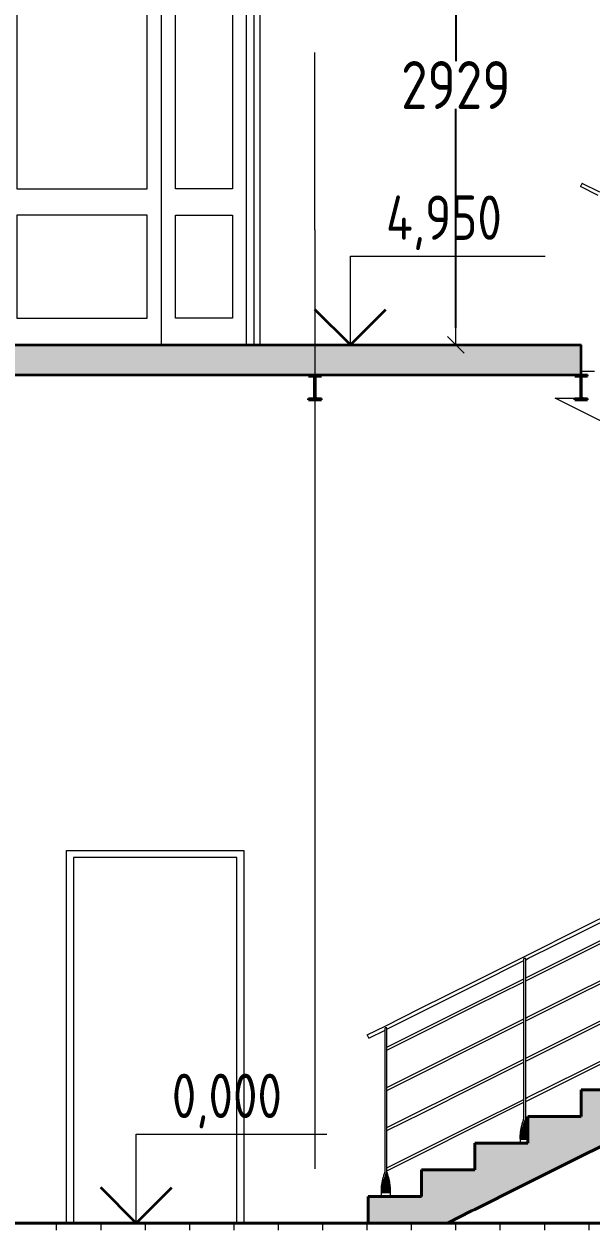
# Model space of a CAD drawing. Header units: millimetres. Extents: x 38742 to 132043, y -3942 to 12834.
# Drawn here: x 63816 to 67011, y 0 to 6758 of the extents above; entities that cross this region are included whole.
import ezdxf
from ezdxf.enums import TextEntityAlignment as Align

# ---------------------------------------------------------------- set-up
doc = ezdxf.new("R2010")
doc.units = ezdxf.units.MM
doc.header["$MEASUREMENT"] = 0
doc.linetypes.add('Штрихштриховая', pattern=[10936.110735, 5291.666508, -2116.666555, 1411.111116, -2116.666555])
for name, color, linetype in [('- Спрятан', 7, 'Continuous'), ('Двери ArchiCAD', 7, 'Continuous'), ('лестницы', 7, 'Continuous'), ('оси', 7, 'Continuous'), ('перекрытие', 7, 'Continuous'), ('размеры внутр', 7, 'Continuous'), ('стены наруж', 7, 'Continuous'), ('чертеж', 7, 'Continuous')]:
    doc.layers.add(name, color=color, linetype=linetype)
for name, color, linetype, lineweight in [('- Спрятан_Ном._пера__96', 7, 'Continuous', 13), ('- Спрятан_Ном._пера__98', 7, 'Continuous', 35), ('Двери ArchiCAD_Ном._пера__96', 7, 'Continuous', 13), ('Двери ArchiCAD_Ном._пера__97', 7, 'Continuous', 20), ('лестницы_Ном._пера__94', 252, 'Continuous', 13), ('лестницы_Ном._пера__96', 7, 'Continuous', 13), ('лестницы_Ном._пера__99', 7, 'Continuous', 40), ('оси_Ном._пера__96', 7, 'Continuous', 13), ('оси_Ном._пера__97', 7, 'Continuous', 20), ('перекрытие_Ном._пера__94', 252, 'Continuous', 13), ('перекрытие_Ном._пера__98', 7, 'Continuous', 35), ('перекрытие_Ном._пера__99', 7, 'Continuous', 40), ('стены наруж_Ном._пера__96', 7, 'Continuous', 13), ('чертеж_Ном._пера__96', 7, 'Continuous', 13), ('чертеж_Ном._пера__98', 7, 'Continuous', 35)]:
    doc.layers.add(name, color=color, linetype=linetype, lineweight=lineweight)
doc.styles.add('СГЕНЕРИР_СТИЛЬ_1', font='gost_2_304-81_type.ttf')
doc.dimstyles.new('СГЕНЕРИР_СТИЛЬ__1', dxfattribs={"dimtxt": 270.000005, "dimasz": 95, "dimexe": 0.18, "dimexo": 0, "dimgap": 0.09, "dimtad": 1, "dimtih": 1, "dimtoh": 1, "dimdec": 0, "dimzin": 0, "dimdsep": 46, "dimtxsty": 'СГЕНЕРИР_СТИЛЬ_1', "dimblk": 'ARROWHEAD_6', "dimblk1": 'ARROWHEAD_6', "dimblk2": 'ARROWHEAD_6', "dimcen": 0.09, "dimclrd": 7, "dimclre": 7, "dimclrt": 98, "dimadec": 0, "dimazin": 0, "dimtfac": 1, "dimtdec": 4, "dimtmove": 0, "dimatfit": 3, "dimfxl": 1, "dimtolj": 1, "dimtzin": 0, "dimarcsym": 0})

# ---------------------------------------------------------------- blocks, each defined once
blk = doc.blocks.new('Элемент разреза_6_1')
at = {"layer": 'лестницы_Ном._пера__94', "linetype": 'Continuous', "lineweight": 13}
blk.add_hatch(color=251, dxfattribs=at).paths.add_polyline_path([(65755.7, 5), (65755.7, 0), (66022.2, 0), (66152.9, 0), (66186.4, 0), (66202.9, 0), (66338.6, 67.9), (66355.7, 76.4), (66622.2, 209.6), (66655.7, 226.4), (66922.2, 359.6), (66955.7, 376.4), (67222.2, 509.6), (67255.7, 526.4), (67522.2, 659.6), (67555.7, 676.4), (67822.2, 809.6), (67855.7, 826.4), (68122.2, 959.6), (68155.7, 976.4), (68422.2, 1109.6), (68455.7, 1126.4), (68722.2, 1259.6), (68755.7, 1276.4), (69022.2, 1409.6), (69055.7, 1426.4), (69322.2, 1559.6), (69355.7, 1576.4), (69622.2, 1709.6), (69655.7, 1726.4), (69922.2, 1859.6), (69955.7, 1876.4), (70222.2, 2009.6), (70255.7, 2026.4), (70522.2, 2159.6), (70555.7, 2176.4), (70864.1, 2330.6), (70902.9, 2350), (70555.7, 2350), (70555.7, 2400), (70255.7, 2400), (70255.7, 2250), (69955.7, 2250), (69955.7, 2100), (69655.7, 2100), (69655.7, 1950), (69355.7, 1950), (69355.7, 1800), (69055.7, 1800), (69055.7, 1650), (68755.7, 1650), (68755.7, 1500), (68455.7, 1500), (68455.7, 1350), (68155.7, 1350), (68155.7, 1200), (67855.7, 1200), (67855.7, 1050), (67555.7, 1050), (67555.7, 900), (67255.7, 900), (67255.7, 750), (66955.7, 750), (66955.7, 600), (66655.7, 600), (66655.7, 450), (66355.7, 450), (66355.7, 300), (66055.7, 300), (66055.7, 150), (65755.7, 150)])
at = {"layer": 'лестницы_Ном._пера__96', "linetype": 'Continuous'}
for p, q in [((66952.7, 5844.2), (66951.7, 5842.1)), ((67050.7, 5792.6), (66951.7, 5842.1)), ((66954.2, 5847), (66952.7, 5844.2)), ((66955.7, 5850), (66954.2, 5847)), ((66957.1, 5853), (66955.7, 5850)), ((66958.6, 5855.8), (66957.1, 5853)), ((66959.6, 5857.9), (66958.6, 5855.8)), ((66960.2, 5859), (66959.6, 5857.9)), ((66960.5, 5859.7), (66960.2, 5859)), ((66960.7, 5860.1), (66960.5, 5859.7)), ((67060.7, 5810.1), (66960.7, 5860.1)), ((67030.7, 4800), (66955.7, 4800)), ((66955.7, 4576.4), (66808.5, 4650)), ((66808.5, 4650), (66951.7, 4650)), ((67255.7, 4426.3), (66955.7, 4576.4)), ((66950.6, 1660.1), (67250.6, 1810.1)), ((66959.6, 1642.1), (67259.6, 1792.1)), ((66650.6, 1510.1), (66950.6, 1660.1)), ((66659.6, 1492.1), (66959.6, 1642.1)), ((66952.3, 1536.7), (67252.3, 1686.7)), ((66959, 1523.3), (67259, 1673.3)), ((66350.6, 1360.1), (66633.1, 1501.3)), ((66633.1, 1501.3), (66650.6, 1510.1)), ((66643.2, 1491.2), (66633.2, 1491.2)), ((66633.2, 590), (66633.2, 1491.2)), ((66643.2, 1483.9), (66659.6, 1492.1)), ((66643.2, 590), (66643.2, 1491.2)), ((66652.3, 1386.7), (66952.3, 1536.7)), ((66659, 1373.3), (66959, 1523.3)), ((66359.6, 1342.1), (66633.2, 1478.9)), ((66952.3, 1310), (67252.3, 1460)), ((66959, 1296.6), (67259, 1446.6)), ((66050.6, 1210.1), (66350.6, 1360.1)), ((66352.3, 1236.7), (66633.2, 1377.1)), ((66359, 1223.3), (66633.2, 1360.4)), ((66643.2, 1382.1), (66652.3, 1386.7)), ((66643.2, 1365.4), (66659, 1373.3)), ((66059.6, 1192.1), (66359.6, 1342.1)), ((66652.3, 1160), (66952.3, 1310)), ((66659, 1146.6), (66959, 1296.6)), ((66052.3, 1086.7), (66352.3, 1236.7)), ((66059, 1073.3), (66359, 1223.3)), ((66952.3, 1083.4), (67252.3, 1233.4)), ((66959, 1070), (67259, 1220)), ((65850.6, 1110.1), (66050.6, 1210.1)), ((65860.7, 1092.6), (66059.6, 1192.1)), ((66352.3, 1010), (66633.2, 1150.5)), ((66643.2, 1155.5), (66652.3, 1160)), ((65750.6, 1060.1), (65850.6, 1110.1)), ((65759.6, 1042.1), (65850.7, 1087.6)), ((65860.7, 1100), (65850.7, 1100)), ((65850.7, 290), (65850.7, 1100)), ((65860.7, 290), (65860.7, 1100)), ((65860.7, 990.9), (66052.3, 1086.7)), ((66359, 996.6), (66633.2, 1133.7)), ((66643.2, 1138.7), (66659, 1146.6)), ((66652.3, 933.4), (66952.3, 1083.4)), ((65750.8, 1059.7), (65750.6, 1060.1)), ((65751.2, 1059), (65750.8, 1059.7)), ((65751.7, 1057.9), (65751.2, 1059)), ((65752.7, 1055.8), (65751.7, 1057.9)), ((65754.2, 1053), (65752.7, 1055.8)), ((65755.7, 1050), (65754.2, 1053)), ((65757.1, 1047), (65755.7, 1050)), ((65758.6, 1044.2), (65757.1, 1047)), ((65759.6, 1042.1), (65758.6, 1044.2)), ((65860.7, 974.1), (66059, 1073.3)), ((66659, 920), (66959, 1070)), ((66052.3, 860), (66352.3, 1010)), ((66059, 846.6), (66359, 996.6)), ((66952.3, 856.7), (67252.3, 1006.7)), ((66959, 843.3), (67259, 993.3)), ((66352.3, 783.4), (66633.2, 923.8)), ((66359, 770), (66633.2, 907)), ((66643.2, 928.8), (66652.3, 933.4)), ((66643.2, 912), (66659, 920)), ((65860.7, 764.2), (66052.3, 860)), ((65860.7, 747.4), (66059, 846.6)), ((66652.3, 706.7), (66952.3, 856.7)), ((66659, 693.3), (66959, 843.3)), ((66052.3, 633.4), (66352.3, 783.4)), ((66059, 620), (66359, 770)), ((66352.3, 556.7), (66633.2, 697.1)), ((66359, 543.3), (66633.2, 680.4)), ((66643.2, 702.1), (66652.3, 706.7)), ((66643.2, 685.4), (66659, 693.3)), ((65860.7, 537.6), (66052.3, 633.4)), ((65860.7, 520.8), (66059, 620)), ((66052.3, 406.7), (66352.3, 556.7)), ((66059, 393.3), (66359, 543.3)), ((66619, 540), (66620.1, 545)), ((66620.1, 545), (66621.3, 550)), ((66621.3, 550), (66622.6, 555)), ((66622.6, 555), (66624, 560)), ((66624, 560), (66625.4, 565)), ((66625.4, 565), (66626.9, 570)), ((66626.9, 570), (66628.4, 575)), ((66626.9, 540), (66628.4, 545)), ((66628.4, 575), (66629.9, 580)), ((66628.4, 545), (66630, 550)), ((66655.7, 545), (66628.4, 545)), ((66629.9, 580), (66631.5, 585)), ((66630, 550), (66631.6, 555)), ((66655, 550), (66630, 550)), ((66631.5, 585), (66633.2, 590)), ((66631.6, 555), (66633.2, 560)), ((66653.7, 555), (66631.6, 555)), ((66633.2, 560), (66634.9, 565)), ((66652.3, 560), (66633.2, 560)), ((66634.9, 565), (66636.5, 570)), ((66650.9, 565), (66634.9, 565)), ((66636.5, 570), (66638.2, 575)), ((66649.5, 570), (66636.5, 570)), ((66638.2, 575), (66639.9, 580)), ((66647.9, 575), (66638.2, 575)), ((66639.9, 580), (66641.5, 585)), ((66646.4, 580), (66639.9, 580)), ((66641.5, 585), (66643.2, 590)), ((66644.8, 585), (66641.5, 585)), ((66646.4, 580), (66644.8, 585)), ((66647.9, 575), (66646.4, 580)), ((66649.5, 570), (66647.9, 575)), ((66650.9, 565), (66649.5, 570)), ((66652.3, 560), (66650.9, 565)), ((66653.7, 555), (66652.3, 560)), ((66655, 550), (66653.7, 555)), ((66655.7, 547.2), (66655, 550)), ((66612.7, 490), (66612.9, 495)), ((66612.7, 485), (66612.7, 490)), ((66612.7, 480), (66612.7, 485)), ((66612.9, 475), (66612.7, 480)), ((66612.9, 495), (66613.2, 500)), ((66613.2, 500), (66613.5, 505)), ((66613.2, 470), (66613.5, 475)), ((66613.5, 505), (66614, 510)), ((66613.5, 475), (66614, 480)), ((66655.7, 475), (66613.5, 475)), ((66614, 510), (66614.6, 515)), ((66614, 480), (66614.6, 485)), ((66655.7, 480), (66614, 480)), ((66614.6, 515), (66615.3, 520)), ((66614.6, 485), (66615.3, 490)), ((66655.7, 485), (66614.6, 485)), ((66615.3, 520), (66616.1, 525)), ((66615.3, 490), (66616.1, 495)), ((66655.7, 490), (66615.3, 490)), ((66616.1, 525), (66616.9, 530)), ((66616.1, 495), (66617, 500)), ((66655.7, 495), (66616.1, 495)), ((66616.9, 530), (66617.9, 535)), ((66617, 500), (66618, 505)), ((66655.7, 500), (66617, 500)), ((66617.9, 535), (66619, 540)), ((66618, 505), (66619, 510)), ((66655.7, 505), (66618, 505)), ((66619, 510), (66620.2, 515)), ((66655.7, 510), (66619, 510)), ((66620.2, 515), (66621.4, 520)), ((66655.7, 515), (66620.2, 515)), ((66621.4, 520), (66622.7, 525)), ((66655.7, 520), (66621.4, 520)), ((66622.7, 525), (66624, 530)), ((66655.7, 525), (66622.7, 525)), ((66624, 530), (66625.4, 535)), ((66655.7, 530), (66624, 530)), ((66625.4, 535), (66626.9, 540)), ((66655.7, 535), (66625.4, 535)), ((66655.7, 540), (66626.9, 540)), ((65860.7, 310.9), (66052.3, 406.7)), ((66655.7, 470), (66613.2, 470)), ((66613.2, 450), (66613.2, 470)), ((65860.7, 294.1), (66059, 393.3)), ((65844.4, 270), (65845.9, 275)), ((65845.9, 275), (65847.4, 280)), ((65847.4, 280), (65849, 285)), ((65849, 285), (65850.7, 290)), ((65854, 270), (65855.7, 275)), ((65855.7, 275), (65857.4, 280)), ((65865.4, 275), (65855.7, 275)), ((65857.4, 280), (65859, 285)), ((65863.9, 280), (65857.4, 280)), ((65859, 285), (65860.7, 290)), ((65862.3, 285), (65859, 285)), ((65863.9, 280), (65862.3, 285)), ((65865.4, 275), (65863.9, 280)), ((65867, 270), (65865.4, 275)), ((65830.7, 200), (65831, 205)), ((65831, 205), (65831.5, 210)), ((65831.5, 210), (65832.1, 215)), ((65832.1, 215), (65832.8, 220)), ((65832.8, 220), (65833.6, 225)), ((65833.6, 225), (65834.4, 230)), ((65834.4, 230), (65835.4, 235)), ((65834.5, 200), (65835.5, 205)), ((65835.4, 235), (65836.5, 240)), ((65835.5, 205), (65836.5, 210)), ((65880.3, 205), (65835.5, 205)), ((65836.5, 240), (65837.6, 245)), ((65836.5, 210), (65837.7, 215)), ((65879.8, 210), (65836.5, 210)), ((65837.6, 245), (65838.8, 250)), ((65837.7, 215), (65838.9, 220)), ((65879.2, 215), (65837.7, 215)), ((65838.8, 250), (65840.1, 255)), ((65838.9, 220), (65840.2, 225)), ((65878.5, 220), (65838.9, 220)), ((65840.1, 255), (65841.5, 260)), ((65840.2, 225), (65841.5, 230)), ((65877.8, 225), (65840.2, 225)), ((65841.5, 260), (65842.9, 265)), ((65841.5, 230), (65842.9, 235)), ((65876.9, 230), (65841.5, 230)), ((65842.9, 265), (65844.4, 270)), ((65842.9, 235), (65844.4, 240)), ((65875.9, 235), (65842.9, 235)), ((65844.4, 240), (65845.9, 245)), ((65874.8, 240), (65844.4, 240)), ((65845.9, 245), (65847.5, 250)), ((65873.7, 245), (65845.9, 245)), ((65847.5, 250), (65849.1, 255)), ((65872.5, 250), (65847.5, 250)), ((65849.1, 255), (65850.7, 260)), ((65871.2, 255), (65849.1, 255)), ((65850.7, 260), (65852.4, 265)), ((65869.8, 260), (65850.7, 260)), ((65852.4, 265), (65854, 270)), ((65868.4, 265), (65852.4, 265)), ((65867, 270), (65854, 270)), ((65868.4, 265), (65867, 270)), ((65869.8, 260), (65868.4, 265)), ((65871.2, 255), (65869.8, 260)), ((65872.5, 250), (65871.2, 255)), ((65873.7, 245), (65872.5, 250)), ((65874.8, 240), (65873.7, 245)), ((65875.9, 235), (65874.8, 240)), ((65876.9, 230), (65875.9, 235)), ((65877.8, 225), (65876.9, 230)), ((65878.5, 220), (65877.8, 225)), ((65879.2, 215), (65878.5, 220)), ((65879.8, 210), (65879.2, 215)), ((65880.3, 205), (65879.8, 210)), ((65880.7, 200), (65880.3, 205)), ((65830.2, 190), (65830.4, 195)), ((65830.2, 185), (65830.2, 190)), ((65830.2, 180), (65830.2, 185)), ((65830.4, 175), (65830.2, 180)), ((65830.4, 195), (65830.7, 200)), ((65830.7, 170), (65831, 175)), ((65880.7, 170), (65830.7, 170)), ((65830.7, 150), (65830.7, 170)), ((65831, 175), (65831.5, 180)), ((65880.9, 175), (65831, 175)), ((65831.5, 180), (65832.1, 185)), ((65881.1, 180), (65831.5, 180)), ((65832.1, 185), (65832.8, 190)), ((65881.2, 185), (65832.1, 185)), ((65832.8, 190), (65833.6, 195)), ((65881.1, 190), (65832.8, 190)), ((65833.6, 195), (65834.5, 200)), ((65880.9, 195), (65833.6, 195)), ((65880.7, 200), (65834.5, 200)), ((65880.9, 195), (65880.7, 200)), ((65880.7, 170), (65880.9, 175)), ((65880.7, 150), (65880.7, 170)), ((65881.1, 190), (65880.9, 195)), ((65880.9, 175), (65881.1, 180)), ((65881.2, 185), (65881.1, 190)), ((65881.1, 180), (65881.2, 185))]:
    blk.add_line(p, q, dxfattribs=at)
at = {"layer": 'лестницы_Ном._пера__99', "linetype": 'Continuous'}
for p, q in [((66955.7, 750), (67255.7, 750)), ((66955.7, 600), (66955.7, 750)), ((66655.7, 600), (66955.7, 600)), ((66655.7, 450), (66655.7, 600)), ((66955.7, 376.4), (67222.2, 509.6)), ((66355.7, 450), (66655.7, 450)), ((66355.7, 300), (66355.7, 450)), ((66655.7, 226.4), (66922.2, 359.6)), ((66922.2, 359.6), (66955.7, 376.4)), ((66055.7, 300), (66355.7, 300)), ((66055.7, 150), (66055.7, 300)), ((66355.7, 76.4), (66622.2, 209.6)), ((66622.2, 209.6), (66655.7, 226.4)), ((65755.7, 150), (66055.7, 150)), ((65755.7, 5), (65755.7, 150)), ((66202.9, 0), (66338.6, 67.9)), ((66338.6, 67.9), (66355.7, 76.4)), ((65755.7, 0), (65755.7, 5)), ((65755.7, 0), (66022.2, 0)), ((66022.2, 0), (66152.9, 0)), ((66152.9, 0), (66186.4, 0)), ((66186.4, 0), (66202.9, 0))]:
    blk.add_line(p, q, dxfattribs=at)
blk = doc.blocks.new('Элемент разреза_8_1')
at = {"layer": 'стены наруж_Ном._пера__96', "linetype": 'Continuous'}
blk.add_line((65145.7, 7967.2), (65145.7, 4950), dxfattribs=at)
blk = doc.blocks.new('Элемент разреза_12_1')
at = {"layer": 'Двери ArchiCAD_Ном._пера__96', "linetype": 'Continuous'}
for p in [(63655.7, 4950), (65109.7, 7350)]:
    blk.add_line(p, (63655.7, 7350), dxfattribs=at)
at = {"layer": 'Двери ArchiCAD_Ном._пера__97', "linetype": 'Continuous'}
for p, q in [((63695.7, 7310), (63695.7, 4950)), ((65070.7, 7310), (63695.7, 7310)), ((64589.4, 7310), (64589.4, 7200)), ((65070.7, 4950), (65070.7, 7310)), ((65109.7, 7350), (65110.7, 7350)), ((65110.7, 7350), (65110.7, 7310)), ((65110.7, 7310), (65110.7, 4950)), ((63775.7, 7200), (63775.7, 5830)), ((64509.4, 7200), (63775.7, 7200)), ((64509.4, 5830), (64509.4, 7200)), ((64589.4, 7200), (64589.4, 5100)), ((64669.4, 5830), (64669.4, 7200)), ((64669.4, 7200), (64990.7, 7200)), ((64990.7, 7200), (64990.7, 5830)), ((63775.7, 5830), (64509.4, 5830)), ((64990.7, 5830), (64669.4, 5830)), ((63775.7, 5680), (63775.7, 5100)), ((64509.4, 5680), (63775.7, 5680)), ((64509.4, 5100), (64509.4, 5680)), ((64669.4, 5100), (64669.4, 5680)), ((64669.4, 5680), (64990.7, 5680)), ((64990.7, 5680), (64990.7, 5100)), ((63775.7, 5100), (64509.4, 5100)), ((64589.4, 5100), (64589.4, 4950)), ((64990.7, 5100), (64669.4, 5100))]:
    blk.add_line(p, q, dxfattribs=at)
blk = doc.blocks.new('Элемент разреза_17_1')
at = {"layer": 'перекрытие_Ном._пера__94', "linetype": 'Continuous'}
h = blk.add_hatch(dxfattribs=at)
h.set_pattern_fill('СЕТКА_25X25_0001', color=256, style=0, pattern_type=2)
h.set_pattern_definition([(0, (0, 0), (0, 250), []), (90, (0, 0), (-250, 0), [])])
h.paths.add_polyline_path([(72455.7, -40), (72455.7, 0), (62855.7, 0), (62855.7, -40)])
at = {"layer": 'перекрытие_Ном._пера__99', "linetype": 'Continuous'}
blk.add_line((62855.7, 0), (72455.7, 0), dxfattribs=at)
blk = doc.blocks.new('Элемент разреза_19_1')
at = {"layer": 'перекрытие_Ном._пера__94', "linetype": 'Continuous'}
blk.add_hatch(color=256, dxfattribs=at).paths.add_polyline_path([(63330.7, 4780), (66955.7, 4780), (66955.7, 4950), (63330.7, 4950)])
at = {"layer": 'перекрытие_Ном._пера__98', "linetype": 'Continuous'}
for p, q in [((63330.7, 4950), (63350.7, 4950)), ((63330.7, 4780), (63330.7, 4950)), ((63420.7, 4950), (66955.7, 4950)), ((66955.7, 4780), (66955.7, 4950)), ((63330.7, 4780), (66955.7, 4780))]:
    blk.add_line(p, q, dxfattribs=at)
blk = doc.blocks.new('Элемент разреза_26_1')
at = {"layer": 'Двери ArchiCAD_Ном._пера__96', "linetype": 'Continuous'}
for p, q in [((64055.7, 0), (64055.7, 2100)), ((64055.7, 2100), (65055.7, 2100)), ((65055.7, 2100), (65055.7, 0))]:
    blk.add_line(p, q, dxfattribs=at)
at = {"layer": 'Двери ArchiCAD_Ном._пера__97', "linetype": 'Continuous'}
for p, q in [((64095.7, 2060), (64095.7, 0)), ((65015.7, 2060), (64095.7, 2060)), ((65015.7, 0), (65015.7, 2060))]:
    blk.add_line(p, q, dxfattribs=at)
blk = doc.blocks.new('Элемент разреза_38_1')
at = {"layer": '- Спрятан_Ном._пера__96', "linetype": 'Continuous', "lineweight": 25}
blk.add_hatch(color=7, dxfattribs=at).paths.add_polyline_path([(65492.2, 4640), (65492.2, 4646.9), (65465, 4646.9), (65460.1, 4649), (65458, 4653.9), (65458, 4766.1), (65460.1, 4771), (65465, 4773.1), (65492.2, 4773.1), (65492.2, 4780), (65419.2, 4780), (65419.2, 4773.1), (65446.3, 4773.1), (65451.3, 4771), (65453.3, 4766.1), (65453.3, 4653.9), (65451.3, 4649), (65446.3, 4646.9), (65419.2, 4646.9), (65419.2, 4640)])
at = {"layer": '- Спрятан_Ном._пера__98', "linetype": 'Continuous'}
for p, q in [((65419.2, 4780), (65492.2, 4780)), ((65419.2, 4773.1), (65419.2, 4780)), ((65419.2, 4773.1), (65446.3, 4773.1)), ((65451.3, 4771), (65446.3, 4773.1)), ((65453.3, 4766.1), (65451.3, 4771)), ((65453.3, 4653.9), (65453.3, 4766.1)), ((65458, 4766.1), (65460.1, 4771)), ((65458, 4653.9), (65458, 4766.1)), ((65460.1, 4771), (65465, 4773.1)), ((65465, 4773.1), (65492.2, 4773.1)), ((65492.2, 4773.1), (65492.2, 4780)), ((65419.2, 4646.9), (65446.3, 4646.9)), ((65419.2, 4640), (65419.2, 4646.9)), ((65419.2, 4640), (65492.2, 4640)), ((65446.3, 4646.9), (65451.3, 4649)), ((65451.3, 4649), (65453.3, 4653.9)), ((65460.1, 4649), (65458, 4653.9)), ((65465, 4646.9), (65460.1, 4649)), ((65465, 4646.9), (65492.2, 4646.9)), ((65492.2, 4640), (65492.2, 4646.9))]:
    blk.add_line(p, q, dxfattribs=at)
blk = doc.blocks.new('Элемент разреза_39_1')
at = {"layer": '- Спрятан_Ном._пера__96', "linetype": 'Continuous', "lineweight": 25}
blk.add_hatch(color=7, dxfattribs=at).paths.add_polyline_path([(66992.2, 4640), (66992.2, 4646.9), (66965, 4646.9), (66960.1, 4649), (66958, 4653.9), (66958, 4766.1), (66960.1, 4771), (66965, 4773.1), (66992.2, 4773.1), (66992.2, 4780), (66919.2, 4780), (66919.2, 4773.1), (66946.3, 4773.1), (66951.3, 4771), (66953.3, 4766.1), (66953.3, 4653.9), (66951.3, 4649), (66946.3, 4646.9), (66919.2, 4646.9), (66919.2, 4640)])
at = {"layer": '- Спрятан_Ном._пера__98', "linetype": 'Continuous'}
for p, q in [((66919.2, 4780), (66992.2, 4780)), ((66919.2, 4773.1), (66919.2, 4780)), ((66919.2, 4773.1), (66946.3, 4773.1)), ((66951.3, 4771), (66946.3, 4773.1)), ((66953.3, 4766.1), (66951.3, 4771)), ((66953.3, 4653.9), (66953.3, 4766.1)), ((66958, 4766.1), (66960.1, 4771)), ((66958, 4653.9), (66958, 4766.1)), ((66960.1, 4771), (66965, 4773.1)), ((66965, 4773.1), (66992.2, 4773.1)), ((66992.2, 4773.1), (66992.2, 4780)), ((66919.2, 4646.9), (66946.3, 4646.9)), ((66919.2, 4640), (66919.2, 4646.9)), ((66919.2, 4640), (66992.2, 4640)), ((66946.3, 4646.9), (66951.3, 4649)), ((66951.3, 4649), (66953.3, 4653.9)), ((66960.1, 4649), (66958, 4653.9)), ((66965, 4646.9), (66960.1, 4649)), ((66965, 4646.9), (66992.2, 4646.9)), ((66992.2, 4640), (66992.2, 4646.9))]:
    blk.add_line(p, q, dxfattribs=at)
blk = doc.blocks.new('Стандартный маркер сетки[1]_1', base_point=(63455.7, 2681.6))
at = {"layer": 'оси_Ном._пера__96', "linetype": 'Штрихштриховая'}
for p, q in [((63455.7, 1681.6), (63455.7, 2681.6)), ((63455.7, 1681.6), (63455.7, -2000)), ((63455.7, -2000), (63455.7, -3000))]:
    blk.add_line(p, q, dxfattribs=at)
blk.add_point((63455.7, -2000), dxfattribs=at)
blk.add_point((63455.7, -2000), dxfattribs=at)
at = {"layer": 'оси_Ном._пера__97', "linetype": 'Continuous'}
blk.add_circle((63455.7, -3400), 400, dxfattribs=at)
at = {"layer": 'оси_Ном._пера__96', "style": 'СГЕНЕРИР_СТИЛЬ_1'}
blk.add_attdef('AC_MarkerText_1', text='', height=350, rotation=360, dxfattribs=at).set_placement((63316.5, -3669.7), align=Align.BOTTOM_LEFT)
blk = doc.blocks.new('Стандартный маркер сетки[2]_1', base_point=(65455.7, 6597.5))
at = {"layer": 'оси_Ном._пера__96', "linetype": 'Штрихштриховая'}
for q in [(65455.7, 6597.5), (65455.7, -2000)]:
    blk.add_line((65455.7, 5597.5), q, dxfattribs=at)
at = {"layer": 'оси_Ном._пера__96', "style": 'СГЕНЕРИР_СТИЛЬ_1'}
blk.add_attdef('AC_MarkerText_1', text='', height=350, rotation=360, dxfattribs=at).set_placement((65316.5, -3669.7), align=Align.BOTTOM_LEFT)
blk = doc.blocks.new('Отметка высоты (ГОСТ)[8]_1', base_point=(64449.1, 0))
at = {"layer": 'чертеж_Ном._пера__96', "linetype": 'Continuous'}
for p, q in [((64449.1, 0), (64449.1, 500)), ((64449.1, 500), (65522.4, 500)), ((63817.8, 0), (64649.1, 0))]:
    blk.add_line(p, q, dxfattribs=at)
at = {"layer": 'чертеж_Ном._пера__98', "linetype": 'Continuous'}
for q in [(64249.1, 200), (64649.1, 200)]:
    blk.add_line((64449.1, 0), q, dxfattribs=at)
at = {"layer": 'чертеж_Ном._пера__96', "insert": (64649.1, 533.5), "char_height": 250, "attachment_point": 7, "style": 'СГЕНЕРИР_СТИЛЬ_1'}
blk.add_mtext('{0,000\\A1{\\H.66x;\\S^  ;}}', dxfattribs=at)
blk = doc.blocks.new('Отметка высоты (ГОСТ)[9]_1', base_point=(65655.7, 4950))
at = {"layer": 'чертеж_Ном._пера__96', "linetype": 'Continuous'}
for p, q in [((65655.7, 4950), (65655.7, 5450)), ((65655.7, 5450), (66753.2, 5450)), ((65024.3, 4950), (65855.7, 4950))]:
    blk.add_line(p, q, dxfattribs=at)
at = {"layer": 'чертеж_Ном._пера__98', "linetype": 'Continuous'}
for q in [(65455.7, 5150), (65855.7, 5150)]:
    blk.add_line((65655.7, 4950), q, dxfattribs=at)
at = {"layer": 'чертеж_Ном._пера__96', "insert": (65855.7, 5483.5), "char_height": 250, "attachment_point": 7, "style": 'СГЕНЕРИР_СТИЛЬ_1'}
blk.add_mtext('{4,950\\A1{\\H.66x;\\S^  ;}}', dxfattribs=at)
blk = doc.blocks.new('ARROWHEAD_6')
at = {"color": 0, "linetype": 'Continuous', "lineweight": 0}
for p, q in [((0, 0), (-1, 0)), ((-0.5, -0.5), (0.5, 0.5))]:
    blk.add_line(p, q, dxfattribs=at)
blk = doc.blocks.new('*D197')
at = {"layer": 'Defpoints', "color": 0, "linetype": 'Continuous', "transparency": 16777216}
for p in [(65396.2, 7879), (65396.2, 4950), (66249.8, 4950)]:
    blk.add_point(p, dxfattribs=at)
at = {"layer": 'размеры внутр', "color": 7, "linetype": 'Continuous', "lineweight": -2, "transparency": 16777216}
for p, q in [((65396.2, 7879), (66250, 7879)), ((66249.8, 7784), (66249.8, 6549.6)), ((66249.8, 5045), (66249.8, 6279.4)), ((65396.2, 4950), (66250, 4950))]:
    blk.add_line(p, q, dxfattribs=at)
at = {"layer": 'размеры внутр', "color": 7, "linetype": 'Continuous', "lineweight": -2, "transparency": 16777216, "xscale": 95, "yscale": 95, "zscale": 95}
for p, rotation in [((66249.8, 7879), 90), ((66249.8, 4950), 270)]:
    blk.add_blockref('ARROWHEAD_6', p, dxfattribs=dict(at, rotation=rotation))
at = {"layer": 'размеры внутр', "color": 98, "linetype": 'Continuous', "transparency": 16777216, "insert": (66249.8, 6414.5), "char_height": 270, "attachment_point": 5, "style": 'СГЕНЕРИР_СТИЛЬ_1'}
blk.add_mtext('\\A1;2929', dxfattribs=at)

msp = doc.modelspace()

# ---------------------------------------------------------------- block references
at = {"layer": '- Спрятан'}
for name in ['Элемент разреза_38_1', 'Элемент разреза_39_1']:
    msp.add_blockref(name, (0, 0), dxfattribs=at)
at = {"layer": 'Двери ArchiCAD'}
for name in ['Элемент разреза_12_1', 'Элемент разреза_26_1']:
    msp.add_blockref(name, (0, 0), dxfattribs=at)
at = {"layer": 'лестницы'}
msp.add_blockref('Элемент разреза_6_1', (0, 0), dxfattribs=at)
at = {"layer": 'оси', "color": 251, "linetype": 'Continuous', "lineweight": 13}
msp.add_blockref('Стандартный маркер сетки[2]_1', (65455.7, 6597.5), dxfattribs=at)
ref = msp.add_blockref('Стандартный маркер сетки[1]_1', (63455.7, 2681.6), dxfattribs=at)
ref.add_attrib('AC_MarkerText_1', 'Б', dxfattribs={"layer": 'оси_Ном._пера__96', "color": 7, "linetype": 'Continuous', "lineweight": 13, "height": 350, "rotation": 360, "style": 'СГЕНЕРИР_СТИЛЬ_1'}).set_placement((63316.5, -3669.7), align=Align.BOTTOM_LEFT)
at = {"layer": 'перекрытие'}
for name in ['Элемент разреза_19_1', 'Элемент разреза_17_1']:
    msp.add_blockref(name, (0, 0), dxfattribs=at)
at = {"layer": 'стены наруж'}
msp.add_blockref('Элемент разреза_8_1', (0, 0), dxfattribs=at)
at = {"layer": 'чертеж', "linetype": 'Continuous'}
for name, p in [('Отметка высоты (ГОСТ)[9]_1', (65655.7, 4950)), ('Отметка высоты (ГОСТ)[8]_1', (64449.1, 0))]:
    msp.add_blockref(name, p, dxfattribs=at)

# ---------------------------------------------------------------- dimensions: what is measured, and where the dimension line sits
at = {"layer": 'размеры внутр', "linetype": 'Continuous'}
dim = msp.add_linear_dim(base=(66249.8, 4950), p1=(65396.2, 7879), p2=(65396.2, 4950), angle=90, dimstyle='СГЕНЕРИР_СТИЛЬ__1', dxfattribs=at)
dim.commit()
dim.dimension.update_dxf_attribs({"geometry": '*D197', "text_midpoint": (66249.8, 6414.5)})

doc.saveas('drawing.dxf')
